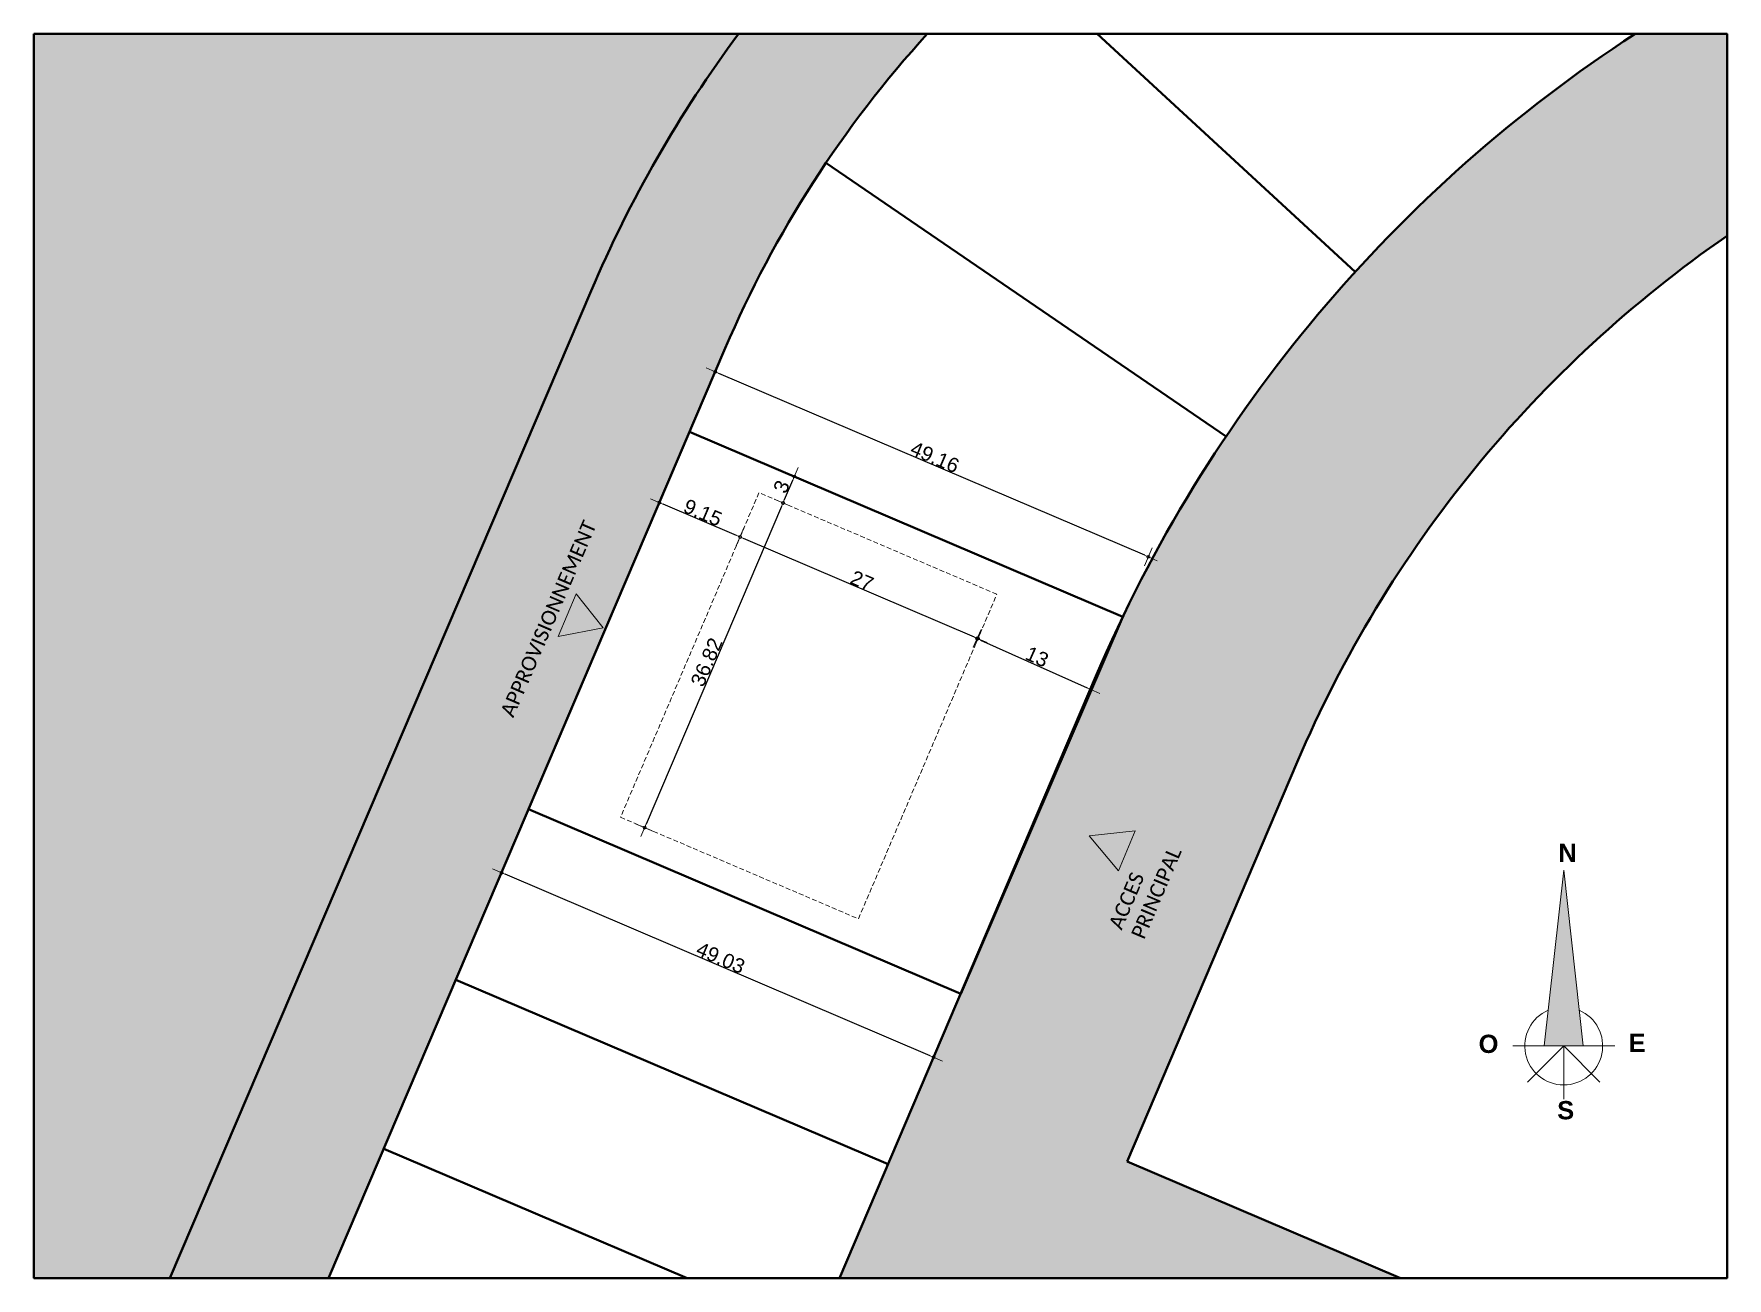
# Model space of a CAD drawing. Header units: metres. Extents: x -770 to -594, y -410 to -280.
import ezdxf

# ---------------------------------------------------------------- set-up
doc = ezdxf.new("R2010")
doc.units = ezdxf.units.M
doc.header["$PDMODE"] = 2
doc.linetypes.add('DASHED2', pattern=[0.375, 0.25, -0.125])
doc.layers.get('0').update_dxf_attribs({"color": 80, "lineweight": 0})
for name, color, linetype, lineweight in [('caché', 30, 'DASHED2', 15), ('cotation', 50, 'Continuous', 20), ('murs coupés', 7, 'Continuous', 40), ('texte', 152, 'Continuous', 5), ('vue', 144, 'Continuous', 15), ('végétation', 67, 'Continuous', 5)]:
    doc.layers.add(name, color=color, linetype=linetype, lineweight=lineweight)
doc.styles.add('Locaux', font='arial.ttf')
doc.styles.get("Standard").update_dxf_attribs({"font": 'corbel.ttf'})
doc.dimstyles.new('COT 500ème', dxfattribs={"dimscale": 0.1, "dimtxt": 15, "dimasz": 4, "dimexe": 0.1, "dimexo": 0.01, "dimgap": 0.5, "dimtad": 1, "dimzin": 12, "dimdsep": 46, "dimtxsty": 'Locaux', "dimblk1": 'TOD', "dimblk2": 'TOD', "dimsah": 1, "dimcen": 1, "dimse1": 1, "dimse2": 1, "dimclrd": 256, "dimclre": 2, "dimclrt": 256, "dimadec": 0, "dimazin": 0, "dimtfac": 1, "dimtix": 1, "dimtofl": 0, "dimtmove": 2, "dimatfit": 3, "dimldrblk": 'TOD', "dimfxl": 0, "dimtolj": 1, "dimtzin": 12, "dimarcsym": 0})

# ---------------------------------------------------------------- blocks, each defined once
blk = doc.blocks.new('nord6')
at = {"layer": 'vue', "ltscale": 2}
blk.add_hatch(color=256, dxfattribs=at).paths.add_polyline_path([(668.28, 167.09), (657.61, 70.76), (678.95, 70.76)])
at = {"layer": 'vue'}
for p, q in [((657.61, 70.76), (668.28, 167.09)), ((678.95, 70.76), (668.28, 167.09)), ((640.31, 70.76), (696.24, 70.76)), ((648.5, 50.99), (668.28, 70.76)), ((688.05, 50.99), (668.28, 70.76)), ((668.28, 70.76), (668.28, 41.68))]:
    blk.add_line(p, q, dxfattribs=at)
blk.add_arc((668.28, 70.76), 21.34, 113.47841, 66.52159, dxfattribs=at)
at = {"layer": 'vue', "char_height": 10, "width": 26.1947, "attachment_point": 1}
for s, insert in [('{\\fArial|b1|i0|c0|p34;N\\fTxt|b1|i0|c0|p2;}', (665.33, 181.62)), ('{\\fArial|b1|i0|c0|p34;O}', (621.64, 76.94)), ('{\\fArial|b1|i0|c0|p34;E}', (703.78, 77.47)), ('{\\fArial|b1|i0|c0|p34;S}', (664.71, 40.6))]:
    blk.add_mtext(s, dxfattribs=dict(at, insert=insert))
blk = doc.blocks.new('TOD')
for p, q in [((-2.56, 0), (2.56, 0)), ((0, 2.55), (0, -2.55))]:
    blk.add_line(p, q)
blk.add_circle((0, 0), 0.384)
at = {"layer": 'végétation'}
blk.add_circle((0, 0), 1.77635683940025e-15, dxfattribs=at)
blk = doc.blocks.new('*D39')
at = {"layer": 'cotation', "lineweight": -2, "ltscale": 2, "transparency": 16777216}
blk.add_line((-676.73, -387), (-721.1, -368.07), dxfattribs=at)
at = {"layer": 'Defpoints', "color": 0, "ltscale": 2, "transparency": 16777216}
for p in [(-718.63, -361.28), (-721.46, -367.91), (-673.54, -380.53)]:
    blk.add_point(p, dxfattribs=at)
at = {"layer": 'cotation', "lineweight": -2, "ltscale": 2, "transparency": 16777216, "xscale": 0.4, "yscale": 0.4, "zscale": 0.4}
for p, rotation in [((-721.46, -367.91), 156.8902489855681), ((-676.37, -387.16), 336.8902489855681)]:
    blk.add_blockref('TOD', p, dxfattribs=dict(at, rotation=rotation))
at = {"layer": 'cotation', "ltscale": 2, "transparency": 16777216, "insert": (-698.59, -376.78), "char_height": 1.5, "attachment_point": 5, "rotation": 336.8902, "style": 'Locaux'}
blk.add_mtext('\\A1;49.03', dxfattribs=at)
blk = doc.blocks.new('*D40')
at = {"layer": 'cotation', "lineweight": -2, "ltscale": 2, "transparency": 16777216}
blk.add_line((-654.31, -334.78), (-698.79, -315.8), dxfattribs=at)
at = {"layer": 'Defpoints', "color": 0, "ltscale": 2, "transparency": 16777216}
for p in [(-699.16, -315.64), (-701.83, -321.89), (-656.61, -341.19)]:
    blk.add_point(p, dxfattribs=at)
at = {"layer": 'cotation', "lineweight": -2, "ltscale": 2, "transparency": 16777216, "xscale": 0.4, "yscale": 0.4, "zscale": 0.4}
for p, rotation in [((-699.16, -315.64), 156.8902489855681), ((-653.95, -334.94), 336.8902489855681)]:
    blk.add_blockref('TOD', p, dxfattribs=dict(at, rotation=rotation))
at = {"layer": 'cotation', "ltscale": 2, "transparency": 16777216, "insert": (-676.23, -324.54), "char_height": 1.5, "attachment_point": 5, "rotation": 336.8902, "style": 'Locaux'}
blk.add_mtext('\\A1;49.16', dxfattribs=at)
blk = doc.blocks.new('*D46')
at = {"layer": 'cotation', "lineweight": -2, "ltscale": 2, "transparency": 16777216}
blk.add_line((-672.1, -343.31), (-696.2, -333.03), dxfattribs=at)
at = {"layer": 'Defpoints', "color": 0, "ltscale": 2, "transparency": 16777216}
for p in [(-694.59, -328.25), (-696.56, -332.87), (-669.76, -338.85)]:
    blk.add_point(p, dxfattribs=at)
at = {"layer": 'cotation', "lineweight": -2, "ltscale": 2, "transparency": 16777216, "xscale": 0.4, "yscale": 0.4, "zscale": 0.4}
for p, rotation in [((-696.56, -332.87), 156.890248985568), ((-671.73, -343.47), 336.890248985568)]:
    blk.add_blockref('TOD', p, dxfattribs=dict(at, rotation=rotation))
at = {"layer": 'cotation', "ltscale": 2, "transparency": 16777216, "insert": (-683.83, -337.43), "char_height": 1.5, "attachment_point": 5, "rotation": 336.8902, "style": 'Locaux'}
blk.add_mtext('\\A1;27', dxfattribs=at)
blk = doc.blocks.new('*D47')
at = {"layer": 'cotation', "lineweight": -2, "ltscale": 2, "transparency": 16777216}
blk.add_line((-692.23, -329.69), (-706.37, -362.82), dxfattribs=at)
at = {"layer": 'Defpoints', "color": 0, "ltscale": 2, "transparency": 16777216}
for p in [(-694.59, -328.25), (-709.04, -362.12), (-706.53, -363.19)]:
    blk.add_point(p, dxfattribs=at)
at = {"layer": 'cotation', "lineweight": -2, "ltscale": 2, "transparency": 16777216, "xscale": 0.4, "yscale": 0.4, "zscale": 0.4}
for p, rotation in [((-692.08, -329.32), 66.89024898556808), ((-706.53, -363.19), 246.8902489855681)]:
    blk.add_blockref('TOD', p, dxfattribs=dict(at, rotation=rotation))
at = {"layer": 'cotation', "ltscale": 2, "transparency": 16777216, "insert": (-700.06, -345.93), "char_height": 1.5, "attachment_point": 5, "rotation": 66.8902, "style": 'Locaux'}
blk.add_mtext('\\A1;36.82', dxfattribs=at)
blk = doc.blocks.new('*D48')
at = {"layer": 'cotation', "lineweight": -2, "ltscale": 2, "transparency": 16777216}
blk.add_line((-691.92, -328.95), (-691.06, -326.93), dxfattribs=at)
at = {"layer": 'Defpoints', "color": 0, "ltscale": 2, "transparency": 16777216}
for p in [(-693.41, -325.49), (-690.9, -326.56), (-694.59, -328.25)]:
    blk.add_point(p, dxfattribs=at)
at = {"layer": 'cotation', "lineweight": -2, "ltscale": 2, "transparency": 16777216, "xscale": 0.4, "yscale": 0.4, "zscale": 0.4}
for p, rotation in [((-690.9, -326.56), 66.89024898556923), ((-692.08, -329.32), 246.8902489855692)]:
    blk.add_blockref('TOD', p, dxfattribs=dict(at, rotation=rotation))
at = {"layer": 'cotation', "ltscale": 2, "transparency": 16777216, "insert": (-692.24, -327.62), "char_height": 1.5, "attachment_point": 5, "rotation": 66.8902, "style": 'Locaux'}
blk.add_mtext('\\A1;3', dxfattribs=at)
blk = doc.blocks.new('*D50')
at = {"layer": 'cotation', "lineweight": -2, "ltscale": 2, "transparency": 16777216}
blk.add_line((-671.46, -343.62), (-660.33, -348.61), dxfattribs=at)
at = {"layer": 'Defpoints', "color": 0, "ltscale": 2, "transparency": 16777216}
for p in [(-669.76, -338.85), (-657.9, -344.17), (-659.96, -348.77)]:
    blk.add_point(p, dxfattribs=at)
at = {"layer": 'cotation', "lineweight": -2, "ltscale": 2, "transparency": 16777216, "xscale": 0.4, "yscale": 0.4, "zscale": 0.4}
for p, rotation in [((-671.82, -343.45), 155.8378746387735), ((-659.96, -348.77), 335.8378746387735)]:
    blk.add_blockref('TOD', p, dxfattribs=dict(at, rotation=rotation))
at = {"layer": 'cotation', "ltscale": 2, "transparency": 16777216, "insert": (-665.56, -345.37), "char_height": 1.5, "attachment_point": 5, "rotation": 335.8379, "style": 'Locaux'}
blk.add_mtext('\\A1;13', dxfattribs=at)
blk = doc.blocks.new('*D51')
at = {"layer": 'cotation', "lineweight": -2, "ltscale": 2, "transparency": 16777216}
blk.add_line((-696.93, -332.71), (-704.61, -329.44), dxfattribs=at)
at = {"layer": 'Defpoints', "color": 0, "ltscale": 2, "transparency": 16777216}
for p in [(-703.01, -324.66), (-694.59, -328.25), (-704.98, -329.28)]:
    blk.add_point(p, dxfattribs=at)
at = {"layer": 'cotation', "lineweight": -2, "ltscale": 2, "transparency": 16777216, "xscale": 0.4, "yscale": 0.4, "zscale": 0.4}
for p, rotation in [((-704.98, -329.28), 156.8902489855679), ((-696.56, -332.87), 336.8902489855679)]:
    blk.add_blockref('TOD', p, dxfattribs=dict(at, rotation=rotation))
at = {"layer": 'cotation', "ltscale": 2, "transparency": 16777216, "insert": (-700.45, -330.33), "char_height": 1.5, "attachment_point": 5, "rotation": 336.8902, "style": 'Locaux'}
blk.add_mtext('\\A1;9.15', dxfattribs=at)

msp = doc.modelspace()

# ---------------------------------------------------------------- hatches: boundary and pattern name
at = {"layer": 'murs coupés', "ltscale": 2, "true_color": 0xc7c8ca}
h = msp.add_hatch(color=9, dxfattribs=at)
h.dxf.hatch_style = 1
h.paths.add_polyline_path([(-698.109, -313.183, -0.0842063), (-677.018, -280.376), (-696.735, -280.376, 0.0588424), (-712.126, -307.201), (-756.08, -410.202), (-739.511, -410.202)])
at = {"layer": 'murs coupés', "ltscale": 2, "true_color": 0x939598}
h = msp.add_hatch(color=252, dxfattribs=at)
h.dxf.hatch_style = 1
h.paths.add_polyline_path([(-686.176, -410.202), (-627.64, -410.202), (-656.148, -398.037), (-638.397, -356.359, -0.1422032), (-593.527, -301.453), (-593.527, -280.376), (-603.129, -280.376, 0.149091), (-659.429, -347.401)])
at = {"layer": 'murs coupés', "ltscale": 2}
h = msp.add_hatch(color=1, dxfattribs=at)
h.dxf.hatch_style = 1
h.paths.add_polyline_path([(-713.678, -338.819), (-715.541, -343.251), (-710.854, -342.344)])
h = msp.add_hatch(color=1, dxfattribs=at)
h.dxf.hatch_style = 1
h.paths.add_polyline_path([(-655.329, -363.537), (-660.109, -364.056), (-657.044, -367.716)])
at = {"layer": 'végétation', "ltscale": 2}
h = msp.add_hatch(dxfattribs=at)
h.set_pattern_fill('AR-CONC', color=256, scale=0.01524)
h.set_pattern_definition([(50, (321.1352, 219.082), (2.7764516, -0.242908), [0.2903175, -3.193493]), (355, (321.1352, 219.082), (-0.5371015, 2.9116614), [0.232254, -2.554803]), (100.45144, (321.3666, 219.0618), (2.23935, 2.6687534), [0.246732, -2.7140535]), (46.1842, (321.1352, 219.8562), (4.131181, -0.640715), [0.435476, -4.790239]), (96.63556, (321.4795, 219.803), (3.617983, 3.770716), [0.370098, -4.071084]), (351.18415, (321.135, 219.8562), (3.617983, 3.770716), [0.34838, -3.832187]), (21, (321.5223, 219.6627), (2.3105677, -1.5584976), [0.2903175, -3.193493]), (326, (321.5223, 219.6627), (0.9418484, 2.8069813), [0.232254, -2.554794]), (71.45144, (321.7148, 219.5328), (3.252416, 1.248484), [0.246732, -2.714049]), (37.5, (321.1352, 219.0821), (0.0470696, 1.2885989), [0, -2.523827, 0, -2.5935032, 0, -2.5644715]), (7.5, (321.1352, 219.082), (1.018316, 1.5267284), [0, -1.478684, 0, -2.4657635, 0, -0.9774023]), (327.5, (320.272, 219.0821), (2.0663688, -0.0873047), [0, -0.967725, 0, -3.0193023, 0, -4.0063818]), (317.5, (319.8849, 219.082), (2.257454, 0.3874938), [0, -1.2580426, 0, -2.0051264, 0, -2.8451117])])
h.paths.add_polyline_path([(-770.285, -410.202), (-756.08, -410.202), (-712.126, -307.201, -0.0588424), (-696.735, -280.376), (-770.285, -280.376)])

# ---------------------------------------------------------------- linework, layer by layer
at = {"layer": 'caché', "color": 240, "ltscale": 2, "true_color": 0xed1f24}
msp.add_lwpolyline([(-669.758, -338.845), (-694.591, -328.248), (-709.044, -362.117), (-684.211, -372.714)], close=True, dxfattribs=at)
at = {"layer": 'murs coupés', "ltscale": 2}
for p, q in [((-632.36, -305.214), (-659.276, -280.376)), ((-645.828, -322.371), (-687.599, -293.845)), ((-656.614, -341.189), (-701.827, -321.895)), ((-673.537, -380.527), (-718.635, -361.282)), ((-681.112, -398.312), (-726.222, -379.062)), ((-702.098, -410.202), (-733.747, -396.697)), ((-627.64, -410.202), (-656.148, -398.037))]:
    msp.add_line(p, q, dxfattribs=at)
at = {"layer": 'murs coupés', "color": 240, "ltscale": 2, "true_color": 0xed1f24}
msp.add_line((-656.614, -341.189), (-673.537, -380.527), dxfattribs=at)
at = {"layer": 'murs coupés', "ltscale": 2}
msp.add_lwpolyline([(-770.285, -280.376), (-593.527, -280.376), (-593.527, -410.202), (-770.285, -410.202)], close=True, dxfattribs=at)
for points in [[(-756.08, -410.202), (-712.126, -307.201, -0.0588424), (-696.735, -280.376, -0.0588424)], [(-739.511, -410.202), (-698.109, -313.183, -0.0842063), (-677.018, -280.376, -0.0842063)], [(-686.176, -410.202), (-659.429, -347.401, -0.149091), (-603.129, -280.376, -0.149091)], [(-656.148, -398.037), (-638.397, -356.359, -0.1422032), (-593.527, -301.453)]]:
    msp.add_lwpolyline(points, format="xyb", dxfattribs=at)
at = {"layer": 'murs coupés', "color": 240, "ltscale": 2, "true_color": 0xed1f24}
msp.add_lwpolyline([(-656.614, -341.189), (-701.827, -321.895), (-718.635, -361.282), (-673.537, -380.527)], close=True, dxfattribs=at)
at = {"layer": 'texte', "color": 1, "ltscale": 2}
for points in [[(-713.678, -338.819), (-715.541, -343.251), (-710.854, -342.344), (-713.678, -338.819)], [(-655.329, -363.537), (-660.109, -364.056), (-657.044, -367.716), (-655.329, -363.537)]]:
    msp.add_lwpolyline(points, dxfattribs=at)

# ---------------------------------------------------------------- block references
at = {"layer": 'vue', "xscale": 0.1904970636102279, "yscale": 0.1904970636102279, "zscale": 0.1904970636102279}
msp.add_blockref('nord6', (-737.891, -399.46), dxfattribs=at)

# ---------------------------------------------------------------- texts
at = {"layer": 'texte', "color": 7, "ltscale": 2, "true_color": 0xffffff, "char_height": 1.52398, "attachment_point": 1}
for s, insert, rotation in [('APPROVISIONNEMENT', (-721.64, -351.193), 66.63322), ('ACCES PRINCIPAL', (-658.138, -373.361), 66.94475)]:
    msp.add_mtext_dynamic_manual_height_columns(s, width=12.12606, gutter_width=1, heights=[0], dxfattribs=dict(at, insert=insert, rotation=rotation))

# ---------------------------------------------------------------- dimensions: what is measured, and where the dimension line sits
at = {"layer": 'cotation', "color": 240, "ltscale": 2, "true_color": 0xed1f24}
for p1, p2, distance, picture, middle in [((-673.537, -380.527), (-718.635, -361.282), 7.209, '*D39', (-698.595, -376.784)), ((-694.591, -328.248), (-709.044, -362.117), 2.732, '*D47', (-700.055, -345.934)), ((-694.591, -328.248), (-703.005, -324.657), 5.027, '*D51', (-700.451, -330.325)), ((-656.614, -341.189), (-701.827, -321.895), -6.799, '*D40', (-676.232, -324.538)), ((-669.758, -338.845), (-694.591, -328.248), 5.027, '*D46', (-683.832, -337.431)), ((-694.591, -328.248), (-693.412, -325.486), -2.732, '*D48', (-692.239, -327.619)), ((-669.758, -338.845), (-657.895, -344.167), -5.05, '*D50', (-665.559, -345.368))]:
    dim = msp.add_aligned_dim(p1=p1, p2=p2, distance=distance, dimstyle='COT 500ème', dxfattribs=at)
    dim.commit()
    dim.dimension.update_dxf_attribs({"geometry": picture, "text_midpoint": middle})

doc.saveas('drawing.dxf')
